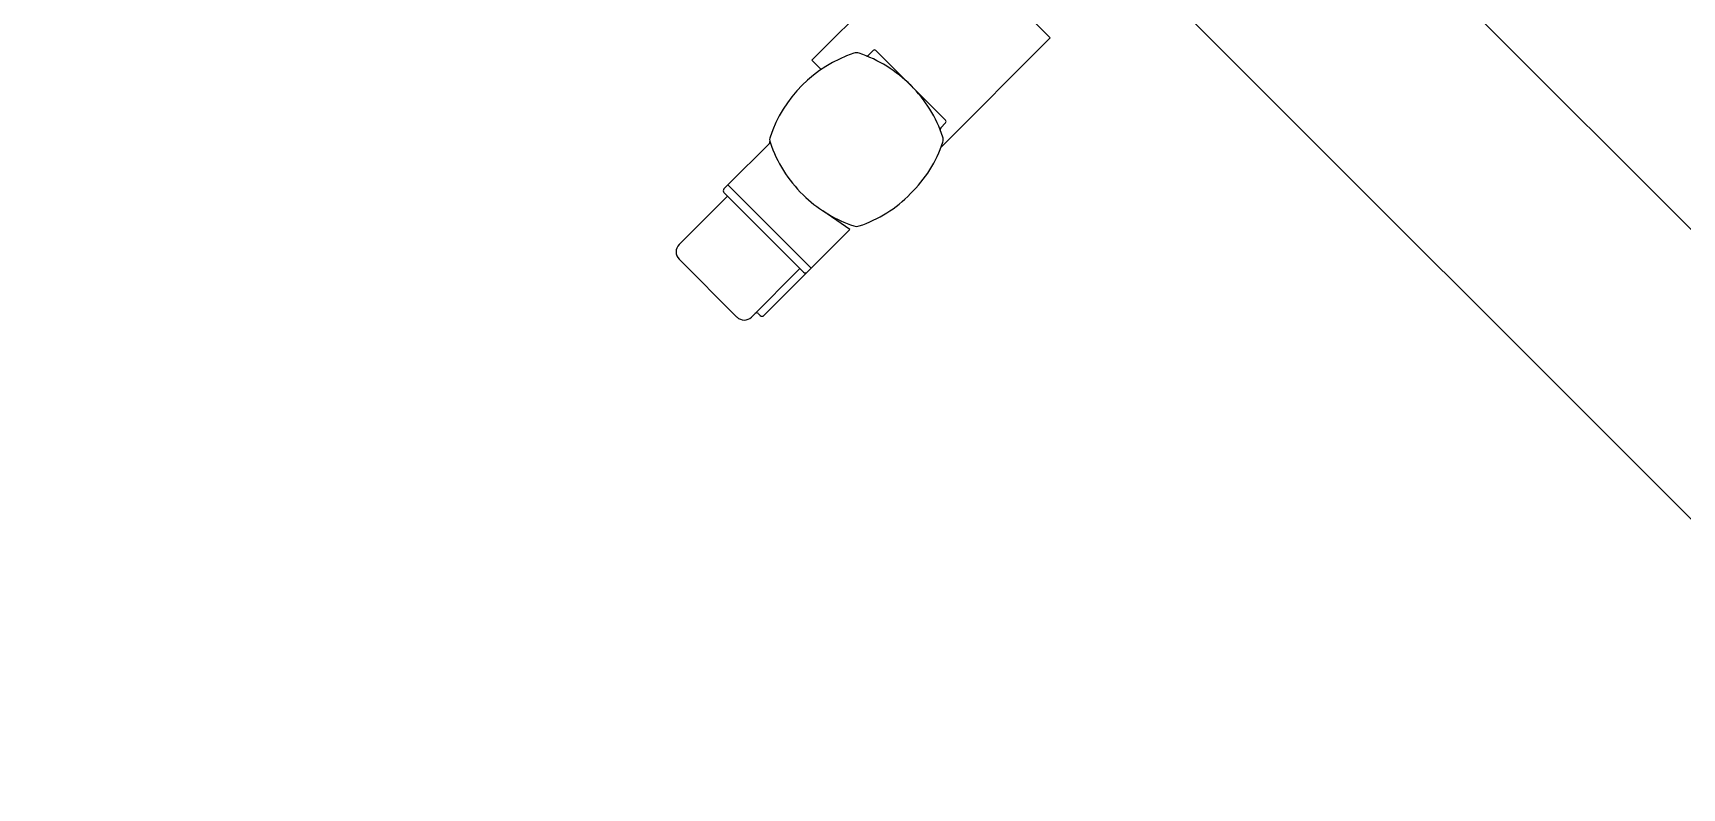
# Model space of a CAD drawing. Header units: inches. Extents: x 72602 to 350810, y -122122 to 43597.
# Drawn here: x 151789 to 153399, y -76088 to -75351 of the extents above; entities that cross this region are included whole.
import ezdxf

# ---------------------------------------------------------------- set-up
doc = ezdxf.new("R2010")
doc.units = ezdxf.units.IN
doc.header["$MEASUREMENT"] = 0
doc.layers.add('M-X-BKGD', color=8, linetype='Continuous')

msp = doc.modelspace()

# ---------------------------------------------------------------- linework, layer by layer
at = {"layer": 'M-X-BKGD', "ltscale": 0.003}
msp.add_line((150231.2, -72366.1), (154098.5, -76233.3), dxfattribs=at)
msp.add_line((150231.2, -72366.1), (154098.5, -76233.3), dxfattribs=at)
at = {"layer": 'M-X-BKGD'}
for p, q in [((152676.6, -75249.9), (152549.4, -75377.2)), ((152676.6, -75249.9), (152549.4, -75377.2)), ((152782.2, -75355.4), (152676.6, -75249.9)), ((152782.2, -75355.4), (152676.6, -75249.9)), ((152891.4, -75309), (153655.7, -76073.4)), ((152891.4, -75309), (153655.7, -76073.4)), ((152675.6, -75462), (152782.2, -75355.4)), ((152675.6, -75462), (152782.2, -75355.4)), ((152549.4, -75377.2), (152558.5, -75386.3)), ((152549.4, -75377.2), (152558.5, -75386.3)), ((152609.2, -75367.7), (152604.5, -75372.4)), ((152609.2, -75367.7), (152604.5, -75372.4)), ((152612, -75367.7), (152646, -75401.7)), ((152612, -75367.7), (152646, -75401.7)), ((152646, -75401.7), (152679.9, -75435.6)), ((152646, -75401.7), (152679.9, -75435.6)), ((152675.2, -75443.2), (152679.9, -75438.4)), ((152675.2, -75443.2), (152679.9, -75438.4)), ((152508, -75458.4), (152467.4, -75498.9)), ((152508, -75458.4), (152467.4, -75498.9)), ((152419.7, -75557.2), (152467.1, -75509.9)), ((152419.7, -75557.2), (152467.1, -75509.9)), ((152463.6, -75502.8), (152467.4, -75498.9)), ((152463.6, -75502.8), (152467.4, -75498.9)), ((152463.6, -75506.3), (152467.1, -75509.9)), ((152463.6, -75506.3), (152467.1, -75509.9)), ((152537.8, -75580.6), (152467.1, -75509.9)), ((152537.8, -75580.6), (152467.1, -75509.9)), ((152548.8, -75580.2), (152467.4, -75498.9)), ((152548.8, -75580.2), (152467.4, -75498.9)), ((152586.5, -75542.4), (152560, -75524.1)), ((152586.5, -75542.4), (152560, -75524.1)), ((152548.8, -75580.2), (152586.5, -75542.4)), ((152548.8, -75580.2), (152586.5, -75542.4)), ((152476.3, -75627.9), (152419.7, -75571.4)), ((152476.3, -75627.9), (152419.7, -75571.4)), ((152490.4, -75627.9), (152537.8, -75580.6)), ((152490.4, -75627.9), (152537.8, -75580.6)), ((152502.5, -75626.4), (152545.2, -75583.8)), ((152502.5, -75626.4), (152545.2, -75583.8)), ((152541.3, -75584.1), (152537.8, -75580.6)), ((152541.3, -75584.1), (152537.8, -75580.6)), ((152544.9, -75584.1), (152548.8, -75580.2)), ((152544.9, -75584.1), (152548.8, -75580.2)), ((152497.2, -75624.7), (152499, -75626.4)), ((152497.2, -75624.7), (152499, -75626.4))]:
    msp.add_line(p, q, dxfattribs=at)
for centre, radius, start, end in [((152631.8, -75493.6), 130, 108.589, 161.411), ((152631.8, -75493.6), 130, 108.589, 161.411), ((152593, -75378), 8, 71.411, 108.589), ((152593, -75378), 8, 71.411, 108.589), ((152554.1, -75493.6), 130, 45, 71.411), ((152554.1, -75493.6), 130, 45, 71.411), ((152603.1, -75371), 2, 248.1998, 315), ((152603.1, -75371), 2, 248.1998, 315), ((152610.6, -75369.1), 2, 45, 135), ((152610.6, -75369.1), 2, 45, 135), ((152554.1, -75493.6), 130, 45, 48.0398), ((152554.1, -75493.6), 130, 45, 48.0398), ((152554.1, -75493.6), 130, 18.589, 45), ((152554.1, -75493.6), 130, 41.9602, 45), ((152554.1, -75493.6), 130, 18.589, 45), ((152554.1, -75493.6), 130, 41.9602, 45), ((152676.6, -75444.6), 2, 135, 201.8002), ((152676.6, -75444.6), 2, 135, 201.8002), ((152678.5, -75437), 2, 315, 45), ((152678.5, -75437), 2, 315, 45), ((152506.5, -75457), 2, 315, 13.4423), ((152506.5, -75457), 2, 315, 13.4423), ((152516.2, -75454.7), 8, 161.411, 198.589), ((152516.2, -75454.7), 8, 161.411, 198.589), ((152631.8, -75415.8), 130, 198.589, 200.3645), ((152631.8, -75415.8), 130, 198.589, 200.3645), ((152631.8, -75415.8), 130, 200.3645, 227.2563), ((152631.8, -75415.8), 130, 200.3645, 227.2563), ((152559.5, -75418.2), 124.1, 314.0168, 341.6722), ((152559.5, -75418.2), 124.1, 314.0168, 341.6722), ((152669.7, -75454.7), 8, 341.411, 18.589), ((152669.7, -75454.7), 8, 341.411, 18.589), ((152465.3, -75504.6), 2.5, 135, 225), ((152465.3, -75504.6), 2.5, 135, 225), ((152556.5, -75421.3), 124, 288.3233, 315.9915), ((152556.5, -75421.3), 124, 288.3233, 315.9915), ((152631.8, -75415.8), 130, 227.2563, 251.411), ((152631.8, -75415.8), 130, 227.2563, 251.411), ((152593, -75531.4), 8, 251.411, 288.589), ((152593, -75531.4), 8, 251.411, 288.589), ((152426.8, -75564.3), 10, 135, 225), ((152426.8, -75564.3), 10, 135, 225), ((152543.1, -75582.3), 2.5, 225, 315), ((152543.1, -75582.3), 2.5, 225, 315), ((152483.4, -75620.9), 10, 225, 315), ((152483.4, -75620.9), 10, 225, 315), ((152495.5, -75626.4), 2.5, 45, 134), ((152495.5, -75626.4), 2.5, 45, 134), ((152500.8, -75624.7), 2.5, 225, 315), ((152500.8, -75624.7), 2.5, 225, 315)]:
    msp.add_arc(centre, radius, start, end, dxfattribs=at)

doc.saveas('drawing.dxf')
